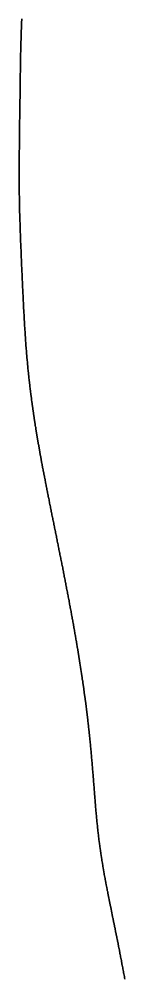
# Model space of a CAD drawing. Header units: inches. Extents: x 130170 to 284068, y 377793 to 804530.
# Drawn here: x 259875.2 to 259886.8, y 740721.5 to 740827.5 of the extents above; entities that cross this region are included whole.
import ezdxf

# ---------------------------------------------------------------- set-up
doc = ezdxf.new("R2010")
doc.units = ezdxf.units.IN
doc.header["$MEASUREMENT"] = 0
doc.layers.add('muni_il', color=7, linetype='Continuous')

msp = doc.modelspace()

# ---------------------------------------------------------------- linework, layer by layer
at = {"layer": 'muni_il'}
for points in [[(259886.84, 740721.44), (259886.81, 740721.58), (259886.79, 740721.72), (259886.76, 740721.86), (259886.74, 740722), (259886.71, 740722.14), (259886.69, 740722.28), (259886.66, 740722.42), (259886.64, 740722.56), (259886.61, 740722.69), (259886.59, 740722.83), (259886.56, 740722.96), (259886.53, 740723.1), (259886.51, 740723.23), (259886.48, 740723.36), (259886.46, 740723.5), (259886.43, 740723.63), (259886.41, 740723.76), (259886.38, 740723.89), (259886.36, 740724.02), (259886.33, 740724.14), (259886.31, 740724.27), (259886.29, 740724.4), (259886.26, 740724.52), (259886.24, 740724.65), (259886.21, 740724.77), (259886.19, 740724.9), (259886.16, 740725.02), (259886.14, 740725.14), (259886.11, 740725.27), (259886.09, 740725.39), (259886.07, 740725.51), (259886.04, 740725.63), (259886.02, 740725.75), (259886, 740725.86), (259885.97, 740725.98), (259885.95, 740726.1), (259885.93, 740726.21), (259885.9, 740726.33), (259885.88, 740726.44), (259885.86, 740726.56), (259885.83, 740726.67), (259885.81, 740726.78), (259885.79, 740726.9), (259885.77, 740727.01), (259885.74, 740727.12), (259885.72, 740727.23), (259885.7, 740727.34), (259885.68, 740727.45), (259885.65, 740727.55), (259885.63, 740727.66), (259885.61, 740727.77), (259885.59, 740727.87), (259885.57, 740727.98), (259885.55, 740728.08), (259885.52, 740728.19), (259885.5, 740728.29), (259885.48, 740728.4), (259885.46, 740728.5), (259885.44, 740728.6), (259885.42, 740728.7), (259885.4, 740728.8), (259885.38, 740728.9), (259885.36, 740729), (259885.34, 740729.1), (259885.32, 740729.2), (259885.3, 740729.3), (259885.28, 740729.39), (259885.26, 740729.49), (259885.24, 740729.59), (259885.22, 740729.68), (259885.2, 740729.78), (259885.18, 740729.87), (259885.16, 740729.97), (259885.14, 740730.06), (259885.13, 740730.15), (259885.11, 740730.25), (259885.09, 740730.34), (259885.07, 740730.43), (259885.05, 740730.52), (259885.03, 740730.61), (259885.02, 740730.7), (259885, 740730.79), (259884.98, 740730.88), (259884.96, 740730.97), (259884.95, 740731.06), (259884.93, 740731.14), (259884.91, 740731.23), (259884.89, 740731.32), (259884.88, 740731.4), (259884.86, 740731.49), (259884.84, 740731.58), (259884.83, 740731.66), (259884.81, 740731.75), (259884.8, 740731.83), (259884.78, 740731.91), (259884.76, 740732), (259884.75, 740732.08), (259884.73, 740732.16), (259884.72, 740732.25), (259884.7, 740732.33), (259884.69, 740732.41), (259884.67, 740732.49), (259884.66, 740732.57), (259884.64, 740732.65), (259884.63, 740732.73), (259884.61, 740732.81), (259884.6, 740732.89), (259884.58, 740732.97), (259884.57, 740733.05), (259884.55, 740733.13), (259884.54, 740733.21), (259884.53, 740733.29), (259884.51, 740733.36), (259884.5, 740733.44), (259884.49, 740733.52), (259884.47, 740733.59), (259884.46, 740733.67), (259884.45, 740733.75), (259884.43, 740733.82), (259884.42, 740733.9), (259884.41, 740733.98), (259884.4, 740734.05), (259884.38, 740734.13), (259884.37, 740734.2), (259884.36, 740734.28), (259884.35, 740734.35), (259884.33, 740734.42), (259884.32, 740734.5), (259884.31, 740734.57), (259884.3, 740734.64), (259884.29, 740734.72), (259884.28, 740734.79), (259884.26, 740734.86), (259884.25, 740734.94), (259884.24, 740735.01), (259884.23, 740735.08), (259884.22, 740735.15), (259884.21, 740735.23), (259884.2, 740735.3), (259884.19, 740735.37), (259884.18, 740735.44), (259884.17, 740735.51), (259884.16, 740735.58), (259884.15, 740735.65), (259884.14, 740735.73), (259884.13, 740735.8), (259884.12, 740735.87), (259884.11, 740735.94), (259884.1, 740736.01), (259884.09, 740736.08), (259884.08, 740736.15), (259884.07, 740736.22), (259884.06, 740736.29), (259884.05, 740736.36), (259884.04, 740736.43), (259884.03, 740736.5), (259884.02, 740736.57), (259884.01, 740736.64), (259884, 740736.71), (259883.99, 740736.78), (259883.99, 740736.85), (259883.98, 740736.91), (259883.97, 740736.98), (259883.96, 740737.05), (259883.95, 740737.12), (259883.94, 740737.19), (259883.94, 740737.26), (259883.93, 740737.33), (259883.92, 740737.4), (259883.91, 740737.47), (259883.9, 740737.54), (259883.9, 740737.6), (259883.89, 740737.67), (259883.88, 740737.74), (259883.87, 740737.81), (259883.86, 740737.88), (259883.86, 740737.95), (259883.85, 740738.02), (259883.84, 740738.08), (259883.83, 740738.15), (259883.83, 740738.22), (259883.82, 740738.29), (259883.81, 740738.36), (259883.81, 740738.43), (259883.8, 740738.5), (259883.79, 740738.56), (259883.78, 740738.63), (259883.78, 740738.7), (259883.77, 740738.77), (259883.76, 740738.84), (259883.76, 740738.91), (259883.75, 740738.98), (259883.74, 740739.05), (259883.74, 740739.11), (259883.73, 740739.18), (259883.72, 740739.25), (259883.72, 740739.32), (259883.71, 740739.39), (259883.7, 740739.46), (259883.7, 740739.53), (259883.69, 740739.6), (259883.69, 740739.66), (259883.68, 740739.73), (259883.67, 740739.8), (259883.67, 740739.87), (259883.66, 740739.94), (259883.66, 740740.01), (259883.65, 740740.08), (259883.64, 740740.15), (259883.64, 740740.22), (259883.63, 740740.29), (259883.62, 740740.36), (259883.62, 740740.43), (259883.61, 740740.5), (259883.61, 740740.57), (259883.6, 740740.64), (259883.6, 740740.71), (259883.59, 740740.78), (259883.58, 740740.85), (259883.58, 740740.92), (259883.57, 740740.99), (259883.57, 740741.06), (259883.56, 740741.13), (259883.55, 740741.2), (259883.55, 740741.27), (259883.54, 740741.34), (259883.54, 740741.41), (259883.53, 740741.49), (259883.53, 740741.56), (259883.52, 740741.63), (259883.52, 740741.7), (259883.51, 740741.77), (259883.5, 740741.84), (259883.5, 740741.92), (259883.49, 740741.99), (259883.49, 740742.06), (259883.48, 740742.13), (259883.48, 740742.21), (259883.47, 740742.28), (259883.46, 740742.35), (259883.46, 740742.42), (259883.45, 740742.5), (259883.45, 740742.57), (259883.44, 740742.64), (259883.44, 740742.72), (259883.43, 740742.79), (259883.42, 740742.86), (259883.42, 740742.94), (259883.41, 740743.01), (259883.41, 740743.09), (259883.4, 740743.16), (259883.39, 740743.23), (259883.39, 740743.31), (259883.38, 740743.38), (259883.38, 740743.46), (259883.37, 740743.54), (259883.37, 740743.61), (259883.36, 740743.69), (259883.35, 740743.76), (259883.35, 740743.84), (259883.34, 740743.91), (259883.34, 740743.99), (259883.33, 740744.07), (259883.32, 740744.14), (259883.32, 740744.22), (259883.31, 740744.3), (259883.3, 740744.38), (259883.3, 740744.45), (259883.29, 740744.53), (259883.29, 740744.61), (259883.28, 740744.69), (259883.27, 740744.77), (259883.27, 740744.84), (259883.26, 740744.92), (259883.25, 740745), (259883.25, 740745.08), (259883.24, 740745.16), (259883.23, 740745.24), (259883.23, 740745.32), (259883.22, 740745.4), (259883.21, 740745.48), (259883.2, 740745.56), (259883.2, 740745.64), (259883.19, 740745.73), (259883.18, 740745.81), (259883.18, 740745.89), (259883.17, 740745.97), (259883.16, 740746.05), (259883.15, 740746.14), (259883.15, 740746.22), (259883.14, 740746.3), (259883.13, 740746.38), (259883.12, 740746.47), (259883.12, 740746.55), (259883.11, 740746.64), (259883.1, 740746.72), (259883.09, 740746.81), (259883.09, 740746.89), (259883.08, 740746.98), (259883.07, 740747.06), (259883.06, 740747.15), (259883.05, 740747.23), (259883.04, 740747.32), (259883.04, 740747.41), (259883.03, 740747.49), (259883.02, 740747.58), (259883.01, 740747.67), (259883, 740747.76), (259882.99, 740747.84), (259882.98, 740747.93), (259882.97, 740748.02), (259882.97, 740748.11), (259882.96, 740748.2), (259882.95, 740748.29), (259882.94, 740748.38), (259882.93, 740748.47), (259882.92, 740748.56), (259882.91, 740748.65), (259882.9, 740748.74), (259882.89, 740748.84), (259882.88, 740748.93), (259882.87, 740749.02), (259882.86, 740749.11), (259882.85, 740749.21), (259882.84, 740749.3), (259882.83, 740749.39), (259882.82, 740749.49), (259882.81, 740749.58), (259882.8, 740749.68), (259882.78, 740749.77), (259882.77, 740749.87), (259882.76, 740749.96), (259882.75, 740750.06), (259882.74, 740750.16), (259882.73, 740750.25), (259882.72, 740750.35), (259882.71, 740750.45), (259882.69, 740750.55), (259882.68, 740750.65), (259882.67, 740750.75), (259882.66, 740750.84), (259882.65, 740750.94), (259882.63, 740751.04), (259882.62, 740751.14), (259882.61, 740751.25), (259882.6, 740751.35), (259882.58, 740751.45), (259882.57, 740751.55), (259882.56, 740751.65), (259882.54, 740751.76), (259882.53, 740751.86), (259882.52, 740751.96), (259882.5, 740752.07), (259882.49, 740752.17), (259882.48, 740752.27), (259882.46, 740752.38), (259882.45, 740752.48), (259882.43, 740752.59), (259882.42, 740752.7), (259882.4, 740752.8), (259882.39, 740752.91), (259882.37, 740753.02), (259882.36, 740753.12), (259882.34, 740753.23), (259882.33, 740753.34), (259882.31, 740753.45), (259882.3, 740753.56), (259882.28, 740753.67), (259882.27, 740753.78), (259882.25, 740753.89), (259882.24, 740754), (259882.22, 740754.11), (259882.2, 740754.22), (259882.19, 740754.33), (259882.17, 740754.45), (259882.15, 740754.56), (259882.14, 740754.67), (259882.12, 740754.78), (259882.1, 740754.9), (259882.09, 740755.01), (259882.07, 740755.13), (259882.05, 740755.24), (259882.03, 740755.36), (259882.02, 740755.47), (259882, 740755.59), (259881.98, 740755.71), (259881.96, 740755.82), (259881.94, 740755.94), (259881.93, 740756.06), (259881.91, 740756.17), (259881.89, 740756.29), (259881.87, 740756.41), (259881.85, 740756.53), (259881.83, 740756.65), (259881.81, 740756.77), (259881.79, 740756.89), (259881.78, 740757.01), (259881.76, 740757.13), (259881.74, 740757.25), (259881.72, 740757.37), (259881.7, 740757.49), (259881.68, 740757.61), (259881.66, 740757.74), (259881.64, 740757.86), (259881.62, 740757.98), (259881.59, 740758.11), (259881.57, 740758.23), (259881.55, 740758.35), (259881.53, 740758.48), (259881.51, 740758.6), (259881.49, 740758.73), (259881.47, 740758.85), (259881.45, 740758.98), (259881.43, 740759.1), (259881.4, 740759.23), (259881.38, 740759.35), (259881.36, 740759.48), (259881.34, 740759.61), (259881.32, 740759.73), (259881.29, 740759.86), (259881.27, 740759.99), (259881.25, 740760.12), (259881.23, 740760.24), (259881.2, 740760.37), (259881.18, 740760.5), (259881.16, 740760.63), (259881.13, 740760.76), (259881.11, 740760.89), (259881.09, 740761.02), (259881.06, 740761.15), (259881.04, 740761.28), (259881.02, 740761.41), (259880.99, 740761.54), (259880.97, 740761.67), (259880.95, 740761.8), (259880.92, 740761.93), (259880.9, 740762.06), (259880.87, 740762.19), (259880.85, 740762.32), (259880.82, 740762.46), (259880.8, 740762.59), (259880.78, 740762.72), (259880.75, 740762.85), (259880.73, 740762.98), (259880.7, 740763.12), (259880.68, 740763.25), (259880.65, 740763.38), (259880.63, 740763.52), (259880.6, 740763.65), (259880.58, 740763.78), (259880.55, 740763.91), (259880.52, 740764.05), (259880.5, 740764.18), (259880.47, 740764.32), (259880.45, 740764.45), (259880.42, 740764.58), (259880.4, 740764.72), (259880.37, 740764.85), (259880.34, 740764.98), (259880.32, 740765.12), (259880.29, 740765.25), (259880.27, 740765.39), (259880.24, 740765.52), (259880.21, 740765.66), (259880.19, 740765.79), (259880.16, 740765.92), (259880.14, 740766.06), (259880.11, 740766.19), (259880.08, 740766.33), (259880.06, 740766.46), (259880.03, 740766.6), (259880, 740766.73), (259879.98, 740766.87), (259879.95, 740767), (259879.92, 740767.14), (259879.9, 740767.27), (259879.87, 740767.4), (259879.84, 740767.54), (259879.82, 740767.67), (259879.79, 740767.81), (259879.76, 740767.94), (259879.74, 740768.08), (259879.71, 740768.21), (259879.68, 740768.35), (259879.66, 740768.48), (259879.63, 740768.61), (259879.6, 740768.75), (259879.57, 740768.88), (259879.55, 740769.02), (259879.52, 740769.15), (259879.49, 740769.28), (259879.47, 740769.42), (259879.44, 740769.55), (259879.41, 740769.68), (259879.39, 740769.82), (259879.36, 740769.95), (259879.33, 740770.08), (259879.31, 740770.22), (259879.28, 740770.35), (259879.25, 740770.48), (259879.23, 740770.61), (259879.2, 740770.75), (259879.17, 740770.88), (259879.15, 740771.01), (259879.12, 740771.14), (259879.09, 740771.27), (259879.07, 740771.41), (259879.04, 740771.54), (259879.01, 740771.67), (259878.99, 740771.8), (259878.96, 740771.93), (259878.93, 740772.06), (259878.91, 740772.19), (259878.88, 740772.32), (259878.85, 740772.45), (259878.83, 740772.58), (259878.8, 740772.71), (259878.78, 740772.84), (259878.75, 740772.97), (259878.72, 740773.1), (259878.7, 740773.23), (259878.67, 740773.36), (259878.65, 740773.49), (259878.62, 740773.62), (259878.59, 740773.74), (259878.57, 740773.87), (259878.54, 740774), (259878.52, 740774.13), (259878.49, 740774.25), (259878.47, 740774.38), (259878.44, 740774.51), (259878.42, 740774.63), (259878.39, 740774.76), (259878.37, 740774.89), (259878.34, 740775.01), (259878.32, 740775.14), (259878.29, 740775.26), (259878.27, 740775.39), (259878.24, 740775.51), (259878.22, 740775.64), (259878.19, 740775.76), (259878.17, 740775.88), (259878.15, 740776.01), (259878.12, 740776.13), (259878.1, 740776.25), (259878.07, 740776.38), (259878.05, 740776.5), (259878.03, 740776.62), (259878, 740776.74), (259877.98, 740776.87), (259877.96, 740776.99), (259877.93, 740777.11), (259877.91, 740777.23), (259877.89, 740777.35), (259877.86, 740777.47), (259877.84, 740777.59), (259877.82, 740777.71), (259877.8, 740777.83), (259877.77, 740777.95), (259877.75, 740778.07), (259877.73, 740778.18), (259877.71, 740778.3), (259877.68, 740778.42), (259877.66, 740778.54), (259877.64, 740778.66), (259877.62, 740778.77), (259877.6, 740778.89), (259877.58, 740779.01), (259877.56, 740779.12), (259877.53, 740779.24), (259877.51, 740779.35), (259877.49, 740779.47), (259877.47, 740779.58), (259877.45, 740779.7), (259877.43, 740779.81), (259877.41, 740779.93), (259877.39, 740780.04), (259877.37, 740780.15), (259877.35, 740780.27), (259877.33, 740780.38), (259877.31, 740780.49), (259877.29, 740780.6), (259877.27, 740780.72), (259877.25, 740780.83), (259877.23, 740780.94), (259877.21, 740781.05), (259877.2, 740781.16), (259877.18, 740781.27), (259877.16, 740781.38), (259877.14, 740781.49), (259877.12, 740781.6), (259877.1, 740781.71), (259877.09, 740781.82), (259877.07, 740781.93), (259877.05, 740782.04), (259877.03, 740782.14), (259877.02, 740782.25), (259877, 740782.36), (259876.98, 740782.47), (259876.96, 740782.57), (259876.95, 740782.68), (259876.93, 740782.79), (259876.91, 740782.89), (259876.9, 740783), (259876.88, 740783.1), (259876.86, 740783.21), (259876.85, 740783.31), (259876.83, 740783.42), (259876.82, 740783.52), (259876.8, 740783.63), (259876.78, 740783.73), (259876.77, 740783.84), (259876.75, 740783.94), (259876.74, 740784.04), (259876.72, 740784.15), (259876.71, 740784.25), (259876.69, 740784.35), (259876.68, 740784.45), (259876.67, 740784.56), (259876.65, 740784.66), (259876.64, 740784.76), (259876.62, 740784.86), (259876.61, 740784.96), (259876.6, 740785.06), (259876.58, 740785.16), (259876.57, 740785.26), (259876.55, 740785.36), (259876.54, 740785.46), (259876.53, 740785.56), (259876.52, 740785.66), (259876.5, 740785.76), (259876.49, 740785.86), (259876.48, 740785.96), (259876.46, 740786.06), (259876.45, 740786.15), (259876.44, 740786.25), (259876.43, 740786.35), (259876.42, 740786.45), (259876.4, 740786.55), (259876.39, 740786.64), (259876.38, 740786.74), (259876.37, 740786.84), (259876.36, 740786.93), (259876.35, 740787.03), (259876.34, 740787.12), (259876.32, 740787.22), (259876.31, 740787.32), (259876.3, 740787.41), (259876.29, 740787.51), (259876.28, 740787.6), (259876.27, 740787.7), (259876.26, 740787.79), (259876.25, 740787.89), (259876.24, 740787.98), (259876.23, 740788.07), (259876.22, 740788.17), (259876.21, 740788.26), (259876.2, 740788.36), (259876.19, 740788.45), (259876.18, 740788.54), (259876.17, 740788.64), (259876.16, 740788.73), (259876.15, 740788.82), (259876.14, 740788.91), (259876.14, 740789.01), (259876.13, 740789.1), (259876.12, 740789.19), (259876.11, 740789.28), (259876.1, 740789.37), (259876.09, 740789.46), (259876.08, 740789.56), (259876.08, 740789.65), (259876.07, 740789.74), (259876.06, 740789.83), (259876.05, 740789.92), (259876.04, 740790.01), (259876.04, 740790.1), (259876.03, 740790.19), (259876.02, 740790.28), (259876.01, 740790.37), (259876, 740790.46), (259876, 740790.55), (259875.99, 740790.64), (259875.98, 740790.73), (259875.98, 740790.82), (259875.97, 740790.91), (259875.96, 740791), (259875.95, 740791.09), (259875.95, 740791.18), (259875.94, 740791.26), (259875.93, 740791.35), (259875.93, 740791.44), (259875.92, 740791.53), (259875.91, 740791.62), (259875.91, 740791.7), (259875.9, 740791.79), (259875.89, 740791.88), (259875.89, 740791.97), (259875.88, 740792.06), (259875.88, 740792.14), (259875.87, 740792.23), (259875.86, 740792.32), (259875.86, 740792.4), (259875.85, 740792.49), (259875.85, 740792.58), (259875.84, 740792.66), (259875.83, 740792.75), (259875.83, 740792.84), (259875.82, 740792.92), (259875.82, 740793.01), (259875.81, 740793.1), (259875.81, 740793.18), (259875.8, 740793.27), (259875.8, 740793.35), (259875.79, 740793.44), (259875.78, 740793.53), (259875.78, 740793.61), (259875.77, 740793.7), (259875.77, 740793.78), (259875.76, 740793.87), (259875.76, 740793.95), (259875.75, 740794.04), (259875.75, 740794.12), (259875.74, 740794.21), (259875.74, 740794.29), (259875.73, 740794.37), (259875.73, 740794.46), (259875.72, 740794.54), (259875.72, 740794.63), (259875.72, 740794.71), (259875.71, 740794.8), (259875.71, 740794.88), (259875.7, 740794.96), (259875.7, 740795.05), (259875.69, 740795.13), (259875.69, 740795.21), (259875.68, 740795.3), (259875.68, 740795.38), (259875.67, 740795.46), (259875.67, 740795.55), (259875.67, 740795.63), (259875.66, 740795.71), (259875.66, 740795.79), (259875.65, 740795.88), (259875.65, 740795.96), (259875.64, 740796.04), (259875.64, 740796.12), (259875.64, 740796.21), (259875.63, 740796.29), (259875.63, 740796.37), (259875.62, 740796.45), (259875.62, 740796.53), (259875.62, 740796.62), (259875.61, 740796.7), (259875.61, 740796.78), (259875.6, 740796.86), (259875.6, 740796.94), (259875.6, 740797.02), (259875.59, 740797.1), (259875.59, 740797.18), (259875.58, 740797.26), (259875.58, 740797.34), (259875.58, 740797.43), (259875.57, 740797.51), (259875.57, 740797.59), (259875.57, 740797.67), (259875.56, 740797.75), (259875.56, 740797.83), (259875.55, 740797.91), (259875.55, 740797.99), (259875.55, 740798.07), (259875.54, 740798.14), (259875.54, 740798.22), (259875.54, 740798.3), (259875.53, 740798.38), (259875.53, 740798.46), (259875.53, 740798.54), (259875.52, 740798.62), (259875.52, 740798.7), (259875.51, 740798.78), (259875.51, 740798.85), (259875.51, 740798.93), (259875.5, 740799.01), (259875.5, 740799.09), (259875.5, 740799.17), (259875.49, 740799.24), (259875.49, 740799.32), (259875.49, 740799.4), (259875.48, 740799.48), (259875.48, 740799.55), (259875.48, 740799.63), (259875.47, 740799.71), (259875.47, 740799.79), (259875.47, 740799.86), (259875.46, 740799.94), (259875.46, 740800.01), (259875.46, 740800.09), (259875.45, 740800.17), (259875.45, 740800.24), (259875.45, 740800.32), (259875.44, 740800.39), (259875.44, 740800.47), (259875.44, 740800.55), (259875.43, 740800.62), (259875.43, 740800.7), (259875.43, 740800.77), (259875.42, 740800.85), (259875.42, 740800.92), (259875.42, 740801), (259875.41, 740801.07), (259875.41, 740801.14), (259875.41, 740801.22), (259875.41, 740801.29), (259875.4, 740801.37), (259875.4, 740801.44), (259875.4, 740801.51), (259875.39, 740801.59), (259875.39, 740801.66), (259875.39, 740801.73), (259875.38, 740801.81), (259875.38, 740801.88), (259875.38, 740801.95), (259875.38, 740802.03), (259875.37, 740802.1), (259875.37, 740802.17), (259875.37, 740802.24), (259875.36, 740802.31), (259875.36, 740802.39), (259875.36, 740802.46), (259875.36, 740802.53), (259875.35, 740802.6), (259875.35, 740802.67), (259875.35, 740802.74), (259875.34, 740802.81), (259875.34, 740802.88), (259875.34, 740802.96), (259875.34, 740803.03), (259875.33, 740803.1), (259875.33, 740803.17), (259875.33, 740803.24), (259875.32, 740803.31), (259875.32, 740803.38), (259875.32, 740803.45), (259875.32, 740803.52), (259875.31, 740803.59), (259875.31, 740803.65), (259875.31, 740803.72), (259875.31, 740803.79), (259875.3, 740803.86), (259875.3, 740803.93), (259875.3, 740804), (259875.3, 740804.07), (259875.29, 740804.14), (259875.29, 740804.2), (259875.29, 740804.27), (259875.29, 740804.34), (259875.29, 740804.41), (259875.28, 740804.47), (259875.28, 740804.54), (259875.28, 740804.61), (259875.28, 740804.68), (259875.27, 740804.74), (259875.27, 740804.81), (259875.27, 740804.88), (259875.27, 740804.94), (259875.27, 740805.01), (259875.26, 740805.08), (259875.26, 740805.14), (259875.26, 740805.21), (259875.26, 740805.28), (259875.26, 740805.34), (259875.25, 740805.41), (259875.25, 740805.47), (259875.25, 740805.54), (259875.25, 740805.6), (259875.25, 740805.67), (259875.24, 740805.73), (259875.24, 740805.8), (259875.24, 740805.87), (259875.24, 740805.93), (259875.24, 740806), (259875.23, 740806.06), (259875.23, 740806.13), (259875.23, 740806.19), (259875.23, 740806.25), (259875.23, 740806.32), (259875.23, 740806.38), (259875.22, 740806.45), (259875.22, 740806.51), (259875.22, 740806.58), (259875.22, 740806.64), (259875.22, 740806.7), (259875.22, 740806.77), (259875.22, 740806.83), (259875.21, 740806.9), (259875.21, 740806.96), (259875.21, 740807.02), (259875.21, 740807.09), (259875.21, 740807.15), (259875.21, 740807.21), (259875.21, 740807.28), (259875.21, 740807.34), (259875.2, 740807.4), (259875.2, 740807.47), (259875.2, 740807.53), (259875.2, 740807.59), (259875.2, 740807.66), (259875.2, 740807.72), (259875.2, 740807.78), (259875.2, 740807.85), (259875.2, 740807.91), (259875.2, 740807.97), (259875.19, 740808.04), (259875.19, 740808.1), (259875.19, 740808.16), (259875.19, 740808.23), (259875.19, 740808.29), (259875.19, 740808.35), (259875.19, 740808.42), (259875.19, 740808.48), (259875.19, 740808.54), (259875.19, 740808.61), (259875.19, 740808.67), (259875.19, 740808.73), (259875.19, 740808.8), (259875.19, 740808.86), (259875.18, 740808.92), (259875.18, 740808.99), (259875.18, 740809.05), (259875.18, 740809.11), (259875.18, 740809.18), (259875.18, 740809.24), (259875.18, 740809.3), (259875.18, 740809.37), (259875.18, 740809.43), (259875.18, 740809.49), (259875.18, 740809.56), (259875.18, 740809.62), (259875.18, 740809.69), (259875.18, 740809.75), (259875.18, 740809.81), (259875.18, 740809.88), (259875.18, 740809.94), (259875.18, 740810.01), (259875.18, 740810.07), (259875.18, 740810.13), (259875.18, 740810.2), (259875.18, 740810.26), (259875.18, 740810.33), (259875.18, 740810.39), (259875.18, 740810.46), (259875.18, 740810.52), (259875.18, 740810.59), (259875.18, 740810.65), (259875.18, 740810.72), (259875.18, 740810.78), (259875.18, 740810.85), (259875.18, 740810.92), (259875.18, 740810.98), (259875.18, 740811.05), (259875.18, 740811.11), (259875.18, 740811.18), (259875.18, 740811.24), (259875.18, 740811.31), (259875.18, 740811.38), (259875.18, 740811.44), (259875.18, 740811.51), (259875.18, 740811.58), (259875.18, 740811.64), (259875.18, 740811.71), (259875.18, 740811.78), (259875.18, 740811.85), (259875.19, 740811.91), (259875.19, 740811.98), (259875.19, 740812.05), (259875.19, 740812.12), (259875.19, 740812.19), (259875.19, 740812.25), (259875.19, 740812.32), (259875.19, 740812.39), (259875.19, 740812.46), (259875.19, 740812.53), (259875.19, 740812.6), (259875.19, 740812.67), (259875.19, 740812.73), (259875.19, 740812.8), (259875.19, 740812.87), (259875.19, 740812.94), (259875.19, 740813.01), (259875.2, 740813.08), (259875.2, 740813.15), (259875.2, 740813.22), (259875.2, 740813.29), (259875.2, 740813.36), (259875.2, 740813.43), (259875.2, 740813.51), (259875.2, 740813.58), (259875.2, 740813.65), (259875.2, 740813.72), (259875.2, 740813.79), (259875.2, 740813.86), (259875.2, 740813.93), (259875.21, 740814), (259875.21, 740814.08), (259875.21, 740814.15), (259875.21, 740814.22), (259875.21, 740814.29), (259875.21, 740814.37), (259875.21, 740814.44), (259875.21, 740814.51), (259875.21, 740814.58), (259875.21, 740814.66), (259875.21, 740814.73), (259875.21, 740814.8), (259875.22, 740814.88), (259875.22, 740814.95), (259875.22, 740815.02), (259875.22, 740815.1), (259875.22, 740815.17), (259875.22, 740815.24), (259875.22, 740815.32), (259875.22, 740815.39), (259875.22, 740815.47), (259875.22, 740815.54), (259875.22, 740815.61), (259875.23, 740815.69), (259875.23, 740815.76), (259875.23, 740815.84), (259875.23, 740815.91), (259875.23, 740815.99), (259875.23, 740816.06), (259875.23, 740816.14), (259875.23, 740816.21), (259875.23, 740816.29), (259875.23, 740816.36), (259875.24, 740816.44), (259875.24, 740816.51), (259875.24, 740816.59), (259875.24, 740816.66), (259875.24, 740816.74), (259875.24, 740816.81), (259875.24, 740816.89), (259875.24, 740816.96), (259875.24, 740817.04), (259875.24, 740817.12), (259875.25, 740817.19), (259875.25, 740817.27), (259875.25, 740817.34), (259875.25, 740817.42), (259875.25, 740817.49), (259875.25, 740817.57), (259875.25, 740817.64), (259875.25, 740817.72), (259875.25, 740817.8), (259875.25, 740817.87), (259875.26, 740817.95), (259875.26, 740818.02), (259875.26, 740818.1), (259875.26, 740818.17), (259875.26, 740818.25), (259875.26, 740818.32), (259875.26, 740818.4), (259875.26, 740818.47), (259875.26, 740818.55), (259875.26, 740818.62), (259875.27, 740818.7), (259875.27, 740818.77), (259875.27, 740818.85), (259875.27, 740818.92), (259875.27, 740819), (259875.27, 740819.07), (259875.27, 740819.15), (259875.27, 740819.22), (259875.27, 740819.29), (259875.27, 740819.37), (259875.28, 740819.44), (259875.28, 740819.52), (259875.28, 740819.59), (259875.28, 740819.66), (259875.28, 740819.74), (259875.28, 740819.81), (259875.28, 740819.88), (259875.28, 740819.96), (259875.28, 740820.03), (259875.28, 740820.1), (259875.29, 740820.17), (259875.29, 740820.25), (259875.29, 740820.32), (259875.29, 740820.39), (259875.29, 740820.46), (259875.29, 740820.54), (259875.29, 740820.61), (259875.29, 740820.68), (259875.29, 740820.75), (259875.29, 740820.82), (259875.3, 740820.89), (259875.3, 740820.96), (259875.3, 740821.03), (259875.3, 740821.1), (259875.3, 740821.17), (259875.3, 740821.24), (259875.3, 740821.31), (259875.3, 740821.38), (259875.3, 740821.45), (259875.3, 740821.52), (259875.31, 740821.59), (259875.31, 740821.66), (259875.31, 740821.72), (259875.31, 740821.79), (259875.31, 740821.86), (259875.31, 740821.93), (259875.31, 740821.99), (259875.31, 740822.06), (259875.31, 740822.13), (259875.32, 740822.19), (259875.32, 740822.26), (259875.32, 740822.33), (259875.32, 740822.39), (259875.32, 740822.46), (259875.32, 740822.52), (259875.32, 740822.59), (259875.32, 740822.65), (259875.32, 740822.72), (259875.32, 740822.78), (259875.33, 740822.85), (259875.33, 740822.91), (259875.33, 740822.97), (259875.33, 740823.04), (259875.33, 740823.1), (259875.33, 740823.16), (259875.33, 740823.22), (259875.33, 740823.28), (259875.34, 740823.35), (259875.34, 740823.41), (259875.34, 740823.47), (259875.34, 740823.53), (259875.34, 740823.59), (259875.34, 740823.65), (259875.34, 740823.71), (259875.34, 740823.77), (259875.35, 740823.83), (259875.35, 740823.89), (259875.35, 740823.95), (259875.35, 740824.01), (259875.35, 740824.07), (259875.35, 740824.12), (259875.35, 740824.18), (259875.35, 740824.24), (259875.36, 740824.3), (259875.36, 740824.35), (259875.36, 740824.41), (259875.36, 740824.47), (259875.36, 740824.52), (259875.36, 740824.58), (259875.36, 740824.63), (259875.36, 740824.69), (259875.37, 740824.75), (259875.37, 740824.8), (259875.37, 740824.86), (259875.37, 740824.91), (259875.37, 740824.96), (259875.37, 740825.02), (259875.37, 740825.07), (259875.38, 740825.12), (259875.38, 740825.18), (259875.38, 740825.23), (259875.38, 740825.28), (259875.38, 740825.34), (259875.38, 740825.39), (259875.39, 740825.44), (259875.39, 740825.49), (259875.39, 740825.54), (259875.39, 740825.6), (259875.39, 740825.65), (259875.39, 740825.7), (259875.39, 740825.75), (259875.4, 740825.8), (259875.4, 740825.85), (259875.4, 740825.9), (259875.4, 740825.95), (259875.4, 740826), (259875.41, 740826.05), (259875.41, 740826.1), (259875.41, 740826.15), (259875.41, 740826.2), (259875.41, 740826.24), (259875.41, 740826.29), (259875.42, 740826.34), (259875.42, 740826.39), (259875.42, 740826.44), (259875.42, 740826.49), (259875.42, 740826.53), (259875.43, 740826.58), (259875.43, 740826.63), (259875.43, 740826.68), (259875.43, 740826.72), (259875.43, 740826.77), (259875.44, 740826.82), (259875.44, 740826.86), (259875.44, 740826.91), (259875.44, 740826.96), (259875.44, 740827), (259875.45, 740827.05), (259875.45, 740827.1), (259875.45, 740827.14), (259875.45, 740827.19), (259875.45, 740827.24), (259875.46, 740827.28), (259875.46, 740827.33), (259875.46, 740827.37), (259875.46, 740827.42), (259875.47, 740827.47), (259875.47, 740827.51)], [(259875.47, 740827.51), (259875.47, 740827.47), (259875.46, 740827.42), (259875.46, 740827.37), (259875.46, 740827.33), (259875.46, 740827.28), (259875.45, 740827.24), (259875.45, 740827.19), (259875.45, 740827.14), (259875.45, 740827.1), (259875.45, 740827.05), (259875.44, 740827), (259875.44, 740826.96), (259875.44, 740826.91), (259875.44, 740826.86), (259875.44, 740826.82), (259875.43, 740826.77), (259875.43, 740826.72), (259875.43, 740826.68), (259875.43, 740826.63), (259875.43, 740826.58), (259875.42, 740826.53), (259875.42, 740826.49), (259875.42, 740826.44), (259875.42, 740826.39), (259875.42, 740826.34), (259875.41, 740826.29), (259875.41, 740826.24), (259875.41, 740826.2), (259875.41, 740826.15), (259875.41, 740826.1), (259875.41, 740826.05), (259875.4, 740826), (259875.4, 740825.95), (259875.4, 740825.9), (259875.4, 740825.85), (259875.4, 740825.8), (259875.39, 740825.75), (259875.39, 740825.7), (259875.39, 740825.65), (259875.39, 740825.6), (259875.39, 740825.54), (259875.39, 740825.49), (259875.39, 740825.44), (259875.38, 740825.39), (259875.38, 740825.34), (259875.38, 740825.28), (259875.38, 740825.23), (259875.38, 740825.18), (259875.38, 740825.12), (259875.37, 740825.07), (259875.37, 740825.02), (259875.37, 740824.96), (259875.37, 740824.91), (259875.37, 740824.86), (259875.37, 740824.8), (259875.37, 740824.75), (259875.36, 740824.69), (259875.36, 740824.63), (259875.36, 740824.58), (259875.36, 740824.52), (259875.36, 740824.47), (259875.36, 740824.41), (259875.36, 740824.35), (259875.36, 740824.3), (259875.35, 740824.24), (259875.35, 740824.18), (259875.35, 740824.12), (259875.35, 740824.07), (259875.35, 740824.01), (259875.35, 740823.95), (259875.35, 740823.89), (259875.35, 740823.83), (259875.34, 740823.77), (259875.34, 740823.71), (259875.34, 740823.65), (259875.34, 740823.59), (259875.34, 740823.53), (259875.34, 740823.47), (259875.34, 740823.41), (259875.34, 740823.35), (259875.33, 740823.28), (259875.33, 740823.22), (259875.33, 740823.16), (259875.33, 740823.1), (259875.33, 740823.04), (259875.33, 740822.97), (259875.33, 740822.91), (259875.33, 740822.85), (259875.32, 740822.78), (259875.32, 740822.72), (259875.32, 740822.65), (259875.32, 740822.59), (259875.32, 740822.52), (259875.32, 740822.46), (259875.32, 740822.39), (259875.32, 740822.33), (259875.32, 740822.26), (259875.32, 740822.19), (259875.31, 740822.13), (259875.31, 740822.06), (259875.31, 740821.99), (259875.31, 740821.93), (259875.31, 740821.86), (259875.31, 740821.79), (259875.31, 740821.72), (259875.31, 740821.66), (259875.31, 740821.59), (259875.3, 740821.52), (259875.3, 740821.45), (259875.3, 740821.38), (259875.3, 740821.31), (259875.3, 740821.24), (259875.3, 740821.17), (259875.3, 740821.1), (259875.3, 740821.03), (259875.3, 740820.96), (259875.3, 740820.89), (259875.29, 740820.82), (259875.29, 740820.75), (259875.29, 740820.68), (259875.29, 740820.61), (259875.29, 740820.54), (259875.29, 740820.46), (259875.29, 740820.39), (259875.29, 740820.32), (259875.29, 740820.25), (259875.29, 740820.17), (259875.28, 740820.1), (259875.28, 740820.03), (259875.28, 740819.96), (259875.28, 740819.88), (259875.28, 740819.81), (259875.28, 740819.74), (259875.28, 740819.66), (259875.28, 740819.59), (259875.28, 740819.52), (259875.28, 740819.44), (259875.27, 740819.37), (259875.27, 740819.29), (259875.27, 740819.22), (259875.27, 740819.15), (259875.27, 740819.07), (259875.27, 740819), (259875.27, 740818.92), (259875.27, 740818.85), (259875.27, 740818.77), (259875.27, 740818.7), (259875.26, 740818.62), (259875.26, 740818.55), (259875.26, 740818.47), (259875.26, 740818.4), (259875.26, 740818.32), (259875.26, 740818.25), (259875.26, 740818.17), (259875.26, 740818.1), (259875.26, 740818.02), (259875.26, 740817.95), (259875.25, 740817.87), (259875.25, 740817.8), (259875.25, 740817.72), (259875.25, 740817.64), (259875.25, 740817.57), (259875.25, 740817.49), (259875.25, 740817.42), (259875.25, 740817.34), (259875.25, 740817.27), (259875.25, 740817.19), (259875.24, 740817.12), (259875.24, 740817.04), (259875.24, 740816.96), (259875.24, 740816.89), (259875.24, 740816.81), (259875.24, 740816.74), (259875.24, 740816.66), (259875.24, 740816.59), (259875.24, 740816.51), (259875.24, 740816.44), (259875.23, 740816.36), (259875.23, 740816.29), (259875.23, 740816.21), (259875.23, 740816.14), (259875.23, 740816.06), (259875.23, 740815.99), (259875.23, 740815.91), (259875.23, 740815.84), (259875.23, 740815.76), (259875.23, 740815.69), (259875.22, 740815.61), (259875.22, 740815.54), (259875.22, 740815.47), (259875.22, 740815.39), (259875.22, 740815.32), (259875.22, 740815.24), (259875.22, 740815.17), (259875.22, 740815.1), (259875.22, 740815.02), (259875.22, 740814.95), (259875.22, 740814.88), (259875.21, 740814.8), (259875.21, 740814.73), (259875.21, 740814.66), (259875.21, 740814.58), (259875.21, 740814.51), (259875.21, 740814.44), (259875.21, 740814.37), (259875.21, 740814.29), (259875.21, 740814.22), (259875.21, 740814.15), (259875.21, 740814.08), (259875.21, 740814), (259875.2, 740813.93), (259875.2, 740813.86), (259875.2, 740813.79), (259875.2, 740813.72), (259875.2, 740813.65), (259875.2, 740813.58), (259875.2, 740813.51), (259875.2, 740813.43), (259875.2, 740813.36), (259875.2, 740813.29), (259875.2, 740813.22), (259875.2, 740813.15), (259875.2, 740813.08), (259875.19, 740813.01), (259875.19, 740812.94), (259875.19, 740812.87), (259875.19, 740812.8), (259875.19, 740812.73), (259875.19, 740812.67), (259875.19, 740812.6), (259875.19, 740812.53), (259875.19, 740812.46), (259875.19, 740812.39), (259875.19, 740812.32), (259875.19, 740812.25), (259875.19, 740812.19), (259875.19, 740812.12), (259875.19, 740812.05), (259875.19, 740811.98), (259875.19, 740811.91), (259875.18, 740811.85), (259875.18, 740811.78), (259875.18, 740811.71), (259875.18, 740811.64), (259875.18, 740811.58), (259875.18, 740811.51), (259875.18, 740811.44), (259875.18, 740811.38), (259875.18, 740811.31), (259875.18, 740811.24), (259875.18, 740811.18), (259875.18, 740811.11), (259875.18, 740811.05), (259875.18, 740810.98), (259875.18, 740810.92), (259875.18, 740810.85), (259875.18, 740810.78), (259875.18, 740810.72), (259875.18, 740810.65), (259875.18, 740810.59), (259875.18, 740810.52), (259875.18, 740810.46), (259875.18, 740810.39), (259875.18, 740810.33), (259875.18, 740810.26), (259875.18, 740810.2), (259875.18, 740810.13), (259875.18, 740810.07), (259875.18, 740810.01), (259875.18, 740809.94), (259875.18, 740809.88), (259875.18, 740809.81), (259875.18, 740809.75), (259875.18, 740809.69), (259875.18, 740809.62), (259875.18, 740809.56), (259875.18, 740809.49), (259875.18, 740809.43), (259875.18, 740809.37), (259875.18, 740809.3), (259875.18, 740809.24), (259875.18, 740809.18), (259875.18, 740809.11), (259875.18, 740809.05), (259875.18, 740808.99), (259875.18, 740808.92), (259875.19, 740808.86), (259875.19, 740808.8), (259875.19, 740808.73), (259875.19, 740808.67), (259875.19, 740808.61), (259875.19, 740808.54), (259875.19, 740808.48), (259875.19, 740808.42), (259875.19, 740808.35), (259875.19, 740808.29), (259875.19, 740808.23), (259875.19, 740808.16), (259875.19, 740808.1), (259875.19, 740808.04), (259875.2, 740807.97), (259875.2, 740807.91), (259875.2, 740807.85), (259875.2, 740807.78), (259875.2, 740807.72), (259875.2, 740807.66), (259875.2, 740807.59), (259875.2, 740807.53), (259875.2, 740807.47), (259875.2, 740807.4), (259875.21, 740807.34), (259875.21, 740807.28), (259875.21, 740807.21), (259875.21, 740807.15), (259875.21, 740807.09), (259875.21, 740807.02), (259875.21, 740806.96), (259875.21, 740806.9), (259875.22, 740806.83), (259875.22, 740806.77), (259875.22, 740806.7), (259875.22, 740806.64), (259875.22, 740806.58), (259875.22, 740806.51), (259875.22, 740806.45), (259875.23, 740806.38), (259875.23, 740806.32), (259875.23, 740806.25), (259875.23, 740806.19), (259875.23, 740806.13), (259875.23, 740806.06), (259875.24, 740806), (259875.24, 740805.93), (259875.24, 740805.87), (259875.24, 740805.8), (259875.24, 740805.73), (259875.25, 740805.67), (259875.25, 740805.6), (259875.25, 740805.54), (259875.25, 740805.47), (259875.25, 740805.41), (259875.26, 740805.34), (259875.26, 740805.28), (259875.26, 740805.21), (259875.26, 740805.14), (259875.26, 740805.08), (259875.27, 740805.01), (259875.27, 740804.94), (259875.27, 740804.88), (259875.27, 740804.81), (259875.27, 740804.74), (259875.28, 740804.68), (259875.28, 740804.61), (259875.28, 740804.54), (259875.28, 740804.47), (259875.29, 740804.41), (259875.29, 740804.34), (259875.29, 740804.27), (259875.29, 740804.2), (259875.29, 740804.14), (259875.3, 740804.07), (259875.3, 740804), (259875.3, 740803.93), (259875.3, 740803.86), (259875.31, 740803.79), (259875.31, 740803.72), (259875.31, 740803.65), (259875.31, 740803.59), (259875.32, 740803.52), (259875.32, 740803.45), (259875.32, 740803.38), (259875.32, 740803.31), (259875.33, 740803.24), (259875.33, 740803.17), (259875.33, 740803.1), (259875.34, 740803.03), (259875.34, 740802.96), (259875.34, 740802.88), (259875.34, 740802.81), (259875.35, 740802.74), (259875.35, 740802.67), (259875.35, 740802.6), (259875.36, 740802.53), (259875.36, 740802.46), (259875.36, 740802.39), (259875.36, 740802.31), (259875.37, 740802.24), (259875.37, 740802.17), (259875.37, 740802.1), (259875.38, 740802.03), (259875.38, 740801.95), (259875.38, 740801.88), (259875.38, 740801.81), (259875.39, 740801.73), (259875.39, 740801.66), (259875.39, 740801.59), (259875.4, 740801.51), (259875.4, 740801.44), (259875.4, 740801.37), (259875.41, 740801.29), (259875.41, 740801.22), (259875.41, 740801.14), (259875.41, 740801.07), (259875.42, 740801), (259875.42, 740800.92), (259875.42, 740800.85), (259875.43, 740800.77), (259875.43, 740800.7), (259875.43, 740800.62), (259875.44, 740800.55), (259875.44, 740800.47), (259875.44, 740800.39), (259875.45, 740800.32), (259875.45, 740800.24), (259875.45, 740800.17), (259875.46, 740800.09), (259875.46, 740800.01), (259875.46, 740799.94), (259875.47, 740799.86), (259875.47, 740799.79), (259875.47, 740799.71), (259875.48, 740799.63), (259875.48, 740799.55), (259875.48, 740799.48), (259875.49, 740799.4), (259875.49, 740799.32), (259875.49, 740799.24), (259875.5, 740799.17), (259875.5, 740799.09), (259875.5, 740799.01), (259875.51, 740798.93), (259875.51, 740798.85), (259875.51, 740798.78), (259875.52, 740798.7), (259875.52, 740798.62), (259875.53, 740798.54), (259875.53, 740798.46), (259875.53, 740798.38), (259875.54, 740798.3), (259875.54, 740798.22), (259875.54, 740798.14), (259875.55, 740798.07), (259875.55, 740797.99), (259875.55, 740797.91), (259875.56, 740797.83), (259875.56, 740797.75), (259875.57, 740797.67), (259875.57, 740797.59), (259875.57, 740797.51), (259875.58, 740797.43), (259875.58, 740797.34), (259875.58, 740797.26), (259875.59, 740797.18), (259875.59, 740797.1), (259875.6, 740797.02), (259875.6, 740796.94), (259875.6, 740796.86), (259875.61, 740796.78), (259875.61, 740796.7), (259875.62, 740796.62), (259875.62, 740796.53), (259875.62, 740796.45), (259875.63, 740796.37), (259875.63, 740796.29), (259875.64, 740796.21), (259875.64, 740796.12), (259875.64, 740796.04), (259875.65, 740795.96), (259875.65, 740795.88), (259875.66, 740795.79), (259875.66, 740795.71), (259875.67, 740795.63), (259875.67, 740795.55), (259875.67, 740795.46), (259875.68, 740795.38), (259875.68, 740795.3), (259875.69, 740795.21), (259875.69, 740795.13), (259875.7, 740795.05), (259875.7, 740794.96), (259875.71, 740794.88), (259875.71, 740794.8), (259875.72, 740794.71), (259875.72, 740794.63), (259875.72, 740794.54), (259875.73, 740794.46), (259875.73, 740794.37), (259875.74, 740794.29), (259875.74, 740794.21), (259875.75, 740794.12), (259875.75, 740794.04), (259875.76, 740793.95), (259875.76, 740793.87), (259875.77, 740793.78), (259875.77, 740793.7), (259875.78, 740793.61), (259875.78, 740793.53), (259875.79, 740793.44), (259875.8, 740793.35), (259875.8, 740793.27), (259875.81, 740793.18), (259875.81, 740793.1), (259875.82, 740793.01), (259875.82, 740792.92), (259875.83, 740792.84), (259875.83, 740792.75), (259875.84, 740792.66), (259875.85, 740792.58), (259875.85, 740792.49), (259875.86, 740792.4), (259875.86, 740792.32), (259875.87, 740792.23), (259875.88, 740792.14), (259875.88, 740792.06), (259875.89, 740791.97), (259875.89, 740791.88), (259875.9, 740791.79), (259875.91, 740791.7), (259875.91, 740791.62), (259875.92, 740791.53), (259875.93, 740791.44), (259875.93, 740791.35), (259875.94, 740791.26), (259875.95, 740791.18), (259875.95, 740791.09), (259875.96, 740791), (259875.97, 740790.91), (259875.98, 740790.82), (259875.98, 740790.73), (259875.99, 740790.64), (259876, 740790.55), (259876, 740790.46), (259876.01, 740790.37), (259876.02, 740790.28), (259876.03, 740790.19), (259876.04, 740790.1), (259876.04, 740790.01), (259876.05, 740789.92), (259876.06, 740789.83), (259876.07, 740789.74), (259876.08, 740789.65), (259876.08, 740789.56), (259876.09, 740789.46), (259876.1, 740789.37), (259876.11, 740789.28), (259876.12, 740789.19), (259876.13, 740789.1), (259876.14, 740789.01), (259876.14, 740788.91), (259876.15, 740788.82), (259876.16, 740788.73), (259876.17, 740788.64), (259876.18, 740788.54), (259876.19, 740788.45), (259876.2, 740788.36), (259876.21, 740788.26), (259876.22, 740788.17), (259876.23, 740788.07), (259876.24, 740787.98), (259876.25, 740787.89), (259876.26, 740787.79), (259876.27, 740787.7), (259876.28, 740787.6), (259876.29, 740787.51), (259876.3, 740787.41), (259876.31, 740787.32), (259876.32, 740787.22), (259876.34, 740787.12), (259876.35, 740787.03), (259876.36, 740786.93), (259876.37, 740786.84), (259876.38, 740786.74), (259876.39, 740786.64), (259876.4, 740786.55), (259876.42, 740786.45), (259876.43, 740786.35), (259876.44, 740786.25), (259876.45, 740786.15), (259876.46, 740786.06), (259876.48, 740785.96), (259876.49, 740785.86), (259876.5, 740785.76), (259876.52, 740785.66), (259876.53, 740785.56), (259876.54, 740785.46), (259876.55, 740785.36), (259876.57, 740785.26), (259876.58, 740785.16), (259876.6, 740785.06), (259876.61, 740784.96), (259876.62, 740784.86), (259876.64, 740784.76), (259876.65, 740784.66), (259876.67, 740784.56), (259876.68, 740784.45), (259876.69, 740784.35), (259876.71, 740784.25), (259876.72, 740784.15), (259876.74, 740784.04), (259876.75, 740783.94), (259876.77, 740783.84), (259876.78, 740783.73), (259876.8, 740783.63), (259876.82, 740783.52), (259876.83, 740783.42), (259876.85, 740783.31), (259876.86, 740783.21), (259876.88, 740783.1), (259876.9, 740783), (259876.91, 740782.89), (259876.93, 740782.79), (259876.95, 740782.68), (259876.96, 740782.57), (259876.98, 740782.47), (259877, 740782.36), (259877.02, 740782.25), (259877.03, 740782.14), (259877.05, 740782.04), (259877.07, 740781.93), (259877.09, 740781.82), (259877.1, 740781.71), (259877.12, 740781.6), (259877.14, 740781.49), (259877.16, 740781.38), (259877.18, 740781.27), (259877.2, 740781.16), (259877.21, 740781.05), (259877.23, 740780.94), (259877.25, 740780.83), (259877.27, 740780.72), (259877.29, 740780.6), (259877.31, 740780.49), (259877.33, 740780.38), (259877.35, 740780.27), (259877.37, 740780.15), (259877.39, 740780.04), (259877.41, 740779.93), (259877.43, 740779.81), (259877.45, 740779.7), (259877.47, 740779.58), (259877.49, 740779.47), (259877.51, 740779.35), (259877.53, 740779.24), (259877.56, 740779.12), (259877.58, 740779.01), (259877.6, 740778.89), (259877.62, 740778.77), (259877.64, 740778.66), (259877.66, 740778.54), (259877.68, 740778.42), (259877.71, 740778.3), (259877.73, 740778.18), (259877.75, 740778.07), (259877.77, 740777.95), (259877.8, 740777.83), (259877.82, 740777.71), (259877.84, 740777.59), (259877.86, 740777.47), (259877.89, 740777.35), (259877.91, 740777.23), (259877.93, 740777.11), (259877.96, 740776.99), (259877.98, 740776.87), (259878, 740776.74), (259878.03, 740776.62), (259878.05, 740776.5), (259878.07, 740776.38), (259878.1, 740776.25), (259878.12, 740776.13), (259878.15, 740776.01), (259878.17, 740775.88), (259878.19, 740775.76), (259878.22, 740775.64), (259878.24, 740775.51), (259878.27, 740775.39), (259878.29, 740775.26), (259878.32, 740775.14), (259878.34, 740775.01), (259878.37, 740774.89), (259878.39, 740774.76), (259878.42, 740774.63), (259878.44, 740774.51), (259878.47, 740774.38), (259878.49, 740774.25), (259878.52, 740774.13), (259878.54, 740774), (259878.57, 740773.87), (259878.59, 740773.74), (259878.62, 740773.62), (259878.65, 740773.49), (259878.67, 740773.36), (259878.7, 740773.23), (259878.72, 740773.1), (259878.75, 740772.97), (259878.78, 740772.84), (259878.8, 740772.71), (259878.83, 740772.58), (259878.85, 740772.45), (259878.88, 740772.32), (259878.91, 740772.19), (259878.93, 740772.06), (259878.96, 740771.93), (259878.99, 740771.8), (259879.01, 740771.67), (259879.04, 740771.54), (259879.07, 740771.41), (259879.09, 740771.27), (259879.12, 740771.14), (259879.15, 740771.01), (259879.17, 740770.88), (259879.2, 740770.75), (259879.23, 740770.61), (259879.25, 740770.48), (259879.28, 740770.35), (259879.31, 740770.22), (259879.33, 740770.08), (259879.36, 740769.95), (259879.39, 740769.82), (259879.41, 740769.68), (259879.44, 740769.55), (259879.47, 740769.42), (259879.49, 740769.28), (259879.52, 740769.15), (259879.55, 740769.02), (259879.57, 740768.88), (259879.6, 740768.75), (259879.63, 740768.61), (259879.66, 740768.48), (259879.68, 740768.35), (259879.71, 740768.21), (259879.74, 740768.08), (259879.76, 740767.94), (259879.79, 740767.81), (259879.82, 740767.67), (259879.84, 740767.54), (259879.87, 740767.4), (259879.9, 740767.27), (259879.92, 740767.14), (259879.95, 740767), (259879.98, 740766.87), (259880, 740766.73), (259880.03, 740766.6), (259880.06, 740766.46), (259880.08, 740766.33), (259880.11, 740766.19), (259880.14, 740766.06), (259880.16, 740765.92), (259880.19, 740765.79), (259880.21, 740765.66), (259880.24, 740765.52), (259880.27, 740765.39), (259880.29, 740765.25), (259880.32, 740765.12), (259880.34, 740764.98), (259880.37, 740764.85), (259880.4, 740764.72), (259880.42, 740764.58), (259880.45, 740764.45), (259880.47, 740764.32), (259880.5, 740764.18), (259880.52, 740764.05), (259880.55, 740763.91), (259880.58, 740763.78), (259880.6, 740763.65), (259880.63, 740763.52), (259880.65, 740763.38), (259880.68, 740763.25), (259880.7, 740763.12), (259880.73, 740762.98), (259880.75, 740762.85), (259880.78, 740762.72), (259880.8, 740762.59), (259880.82, 740762.46), (259880.85, 740762.32), (259880.87, 740762.19), (259880.9, 740762.06), (259880.92, 740761.93), (259880.95, 740761.8), (259880.97, 740761.67), (259880.99, 740761.54), (259881.02, 740761.41), (259881.04, 740761.28), (259881.06, 740761.15), (259881.09, 740761.02), (259881.11, 740760.89), (259881.13, 740760.76), (259881.16, 740760.63), (259881.18, 740760.5), (259881.2, 740760.37), (259881.23, 740760.24), (259881.25, 740760.12), (259881.27, 740759.99), (259881.29, 740759.86), (259881.32, 740759.73), (259881.34, 740759.61), (259881.36, 740759.48), (259881.38, 740759.35), (259881.4, 740759.23), (259881.43, 740759.1), (259881.45, 740758.98), (259881.47, 740758.85), (259881.49, 740758.73), (259881.51, 740758.6), (259881.53, 740758.48), (259881.55, 740758.35), (259881.57, 740758.23), (259881.59, 740758.11), (259881.62, 740757.98), (259881.64, 740757.86), (259881.66, 740757.74), (259881.68, 740757.61), (259881.7, 740757.49), (259881.72, 740757.37), (259881.74, 740757.25), (259881.76, 740757.13), (259881.78, 740757.01), (259881.79, 740756.89), (259881.81, 740756.77), (259881.83, 740756.65), (259881.85, 740756.53), (259881.87, 740756.41), (259881.89, 740756.29), (259881.91, 740756.17), (259881.93, 740756.06), (259881.94, 740755.94), (259881.96, 740755.82), (259881.98, 740755.71), (259882, 740755.59), (259882.02, 740755.47), (259882.03, 740755.36), (259882.05, 740755.24), (259882.07, 740755.13), (259882.09, 740755.01), (259882.1, 740754.9), (259882.12, 740754.78), (259882.14, 740754.67), (259882.15, 740754.56), (259882.17, 740754.45), (259882.19, 740754.33), (259882.2, 740754.22), (259882.22, 740754.11), (259882.24, 740754), (259882.25, 740753.89), (259882.27, 740753.78), (259882.28, 740753.67), (259882.3, 740753.56), (259882.31, 740753.45), (259882.33, 740753.34), (259882.34, 740753.23), (259882.36, 740753.12), (259882.37, 740753.02), (259882.39, 740752.91), (259882.4, 740752.8), (259882.42, 740752.7), (259882.43, 740752.59), (259882.45, 740752.48), (259882.46, 740752.38), (259882.48, 740752.27), (259882.49, 740752.17), (259882.5, 740752.07), (259882.52, 740751.96), (259882.53, 740751.86), (259882.54, 740751.76), (259882.56, 740751.65), (259882.57, 740751.55), (259882.58, 740751.45), (259882.6, 740751.35), (259882.61, 740751.25), (259882.62, 740751.14), (259882.63, 740751.04), (259882.65, 740750.94), (259882.66, 740750.84), (259882.67, 740750.75), (259882.68, 740750.65), (259882.69, 740750.55), (259882.71, 740750.45), (259882.72, 740750.35), (259882.73, 740750.25), (259882.74, 740750.16), (259882.75, 740750.06), (259882.76, 740749.96), (259882.77, 740749.87), (259882.78, 740749.77), (259882.8, 740749.68), (259882.81, 740749.58), (259882.82, 740749.49), (259882.83, 740749.39), (259882.84, 740749.3), (259882.85, 740749.21), (259882.86, 740749.11), (259882.87, 740749.02), (259882.88, 740748.93), (259882.89, 740748.84), (259882.9, 740748.74), (259882.91, 740748.65), (259882.92, 740748.56), (259882.93, 740748.47), (259882.94, 740748.38), (259882.95, 740748.29), (259882.96, 740748.2), (259882.97, 740748.11), (259882.97, 740748.02), (259882.98, 740747.93), (259882.99, 740747.84), (259883, 740747.76), (259883.01, 740747.67), (259883.02, 740747.58), (259883.03, 740747.49), (259883.04, 740747.41), (259883.04, 740747.32), (259883.05, 740747.23), (259883.06, 740747.15), (259883.07, 740747.06), (259883.08, 740746.98), (259883.09, 740746.89), (259883.09, 740746.81), (259883.1, 740746.72), (259883.11, 740746.64), (259883.12, 740746.55), (259883.12, 740746.47), (259883.13, 740746.38), (259883.14, 740746.3), (259883.15, 740746.22), (259883.15, 740746.14), (259883.16, 740746.05), (259883.17, 740745.97), (259883.18, 740745.89), (259883.18, 740745.81), (259883.19, 740745.73), (259883.2, 740745.64), (259883.2, 740745.56), (259883.21, 740745.48), (259883.22, 740745.4), (259883.23, 740745.32), (259883.23, 740745.24), (259883.24, 740745.16), (259883.25, 740745.08), (259883.25, 740745), (259883.26, 740744.92), (259883.27, 740744.84), (259883.27, 740744.77), (259883.28, 740744.69), (259883.29, 740744.61), (259883.29, 740744.53), (259883.3, 740744.45), (259883.3, 740744.38), (259883.31, 740744.3), (259883.32, 740744.22), (259883.32, 740744.14), (259883.33, 740744.07), (259883.34, 740743.99), (259883.34, 740743.91), (259883.35, 740743.84), (259883.35, 740743.76), (259883.36, 740743.69), (259883.37, 740743.61), (259883.37, 740743.54), (259883.38, 740743.46), (259883.38, 740743.38), (259883.39, 740743.31), (259883.39, 740743.23), (259883.4, 740743.16), (259883.41, 740743.09), (259883.41, 740743.01), (259883.42, 740742.94), (259883.42, 740742.86), (259883.43, 740742.79), (259883.44, 740742.72), (259883.44, 740742.64), (259883.45, 740742.57), (259883.45, 740742.5), (259883.46, 740742.42), (259883.46, 740742.35), (259883.47, 740742.28), (259883.48, 740742.21), (259883.48, 740742.13), (259883.49, 740742.06), (259883.49, 740741.99), (259883.5, 740741.92), (259883.5, 740741.84), (259883.51, 740741.77), (259883.52, 740741.7), (259883.52, 740741.63), (259883.53, 740741.56), (259883.53, 740741.49), (259883.54, 740741.41), (259883.54, 740741.34), (259883.55, 740741.27), (259883.55, 740741.2), (259883.56, 740741.13), (259883.57, 740741.06), (259883.57, 740740.99), (259883.58, 740740.92), (259883.58, 740740.85), (259883.59, 740740.78), (259883.6, 740740.71), (259883.6, 740740.64), (259883.61, 740740.57), (259883.61, 740740.5), (259883.62, 740740.43), (259883.62, 740740.36), (259883.63, 740740.29), (259883.64, 740740.22), (259883.64, 740740.15), (259883.65, 740740.08), (259883.66, 740740.01), (259883.66, 740739.94), (259883.67, 740739.87), (259883.67, 740739.8), (259883.68, 740739.73), (259883.69, 740739.66), (259883.69, 740739.6), (259883.7, 740739.53), (259883.7, 740739.46), (259883.71, 740739.39), (259883.72, 740739.32), (259883.72, 740739.25), (259883.73, 740739.18), (259883.74, 740739.11), (259883.74, 740739.05), (259883.75, 740738.98), (259883.76, 740738.91), (259883.76, 740738.84), (259883.77, 740738.77), (259883.78, 740738.7), (259883.78, 740738.63), (259883.79, 740738.56), (259883.8, 740738.5), (259883.81, 740738.43), (259883.81, 740738.36), (259883.82, 740738.29), (259883.83, 740738.22), (259883.83, 740738.15), (259883.84, 740738.08), (259883.85, 740738.02), (259883.86, 740737.95), (259883.86, 740737.88), (259883.87, 740737.81), (259883.88, 740737.74), (259883.89, 740737.67), (259883.9, 740737.6), (259883.9, 740737.54), (259883.91, 740737.47), (259883.92, 740737.4), (259883.93, 740737.33), (259883.94, 740737.26), (259883.94, 740737.19), (259883.95, 740737.12), (259883.96, 740737.05), (259883.97, 740736.98), (259883.98, 740736.91), (259883.99, 740736.85), (259883.99, 740736.78), (259884, 740736.71), (259884.01, 740736.64), (259884.02, 740736.57), (259884.03, 740736.5), (259884.04, 740736.43), (259884.05, 740736.36), (259884.06, 740736.29), (259884.07, 740736.22), (259884.08, 740736.15), (259884.09, 740736.08), (259884.1, 740736.01), (259884.11, 740735.94), (259884.12, 740735.87), (259884.13, 740735.8), (259884.14, 740735.73), (259884.15, 740735.65), (259884.16, 740735.58), (259884.17, 740735.51), (259884.18, 740735.44), (259884.19, 740735.37), (259884.2, 740735.3), (259884.21, 740735.23), (259884.22, 740735.15), (259884.23, 740735.08), (259884.24, 740735.01), (259884.25, 740734.94), (259884.26, 740734.86), (259884.28, 740734.79), (259884.29, 740734.72), (259884.3, 740734.64), (259884.31, 740734.57), (259884.32, 740734.5), (259884.33, 740734.42), (259884.35, 740734.35), (259884.36, 740734.28), (259884.37, 740734.2), (259884.38, 740734.13), (259884.4, 740734.05), (259884.41, 740733.98), (259884.42, 740733.9), (259884.43, 740733.82), (259884.45, 740733.75), (259884.46, 740733.67), (259884.47, 740733.59), (259884.49, 740733.52), (259884.5, 740733.44), (259884.51, 740733.36), (259884.53, 740733.29), (259884.54, 740733.21), (259884.55, 740733.13), (259884.57, 740733.05), (259884.58, 740732.97), (259884.6, 740732.89), (259884.61, 740732.81), (259884.63, 740732.73), (259884.64, 740732.65), (259884.66, 740732.57), (259884.67, 740732.49), (259884.69, 740732.41), (259884.7, 740732.33), (259884.72, 740732.25), (259884.73, 740732.16), (259884.75, 740732.08), (259884.76, 740732), (259884.78, 740731.91), (259884.8, 740731.83), (259884.81, 740731.75), (259884.83, 740731.66), (259884.84, 740731.58), (259884.86, 740731.49), (259884.88, 740731.4), (259884.89, 740731.32), (259884.91, 740731.23), (259884.93, 740731.14), (259884.95, 740731.06), (259884.96, 740730.97), (259884.98, 740730.88), (259885, 740730.79), (259885.02, 740730.7), (259885.03, 740730.61), (259885.05, 740730.52), (259885.07, 740730.43), (259885.09, 740730.34), (259885.11, 740730.25), (259885.13, 740730.15), (259885.14, 740730.06), (259885.16, 740729.97), (259885.18, 740729.87), (259885.2, 740729.78), (259885.22, 740729.68), (259885.24, 740729.59), (259885.26, 740729.49), (259885.28, 740729.39), (259885.3, 740729.3), (259885.32, 740729.2), (259885.34, 740729.1), (259885.36, 740729), (259885.38, 740728.9), (259885.4, 740728.8), (259885.42, 740728.7), (259885.44, 740728.6), (259885.46, 740728.5), (259885.48, 740728.4), (259885.5, 740728.29), (259885.52, 740728.19), (259885.55, 740728.08), (259885.57, 740727.98), (259885.59, 740727.87), (259885.61, 740727.77), (259885.63, 740727.66), (259885.65, 740727.55), (259885.68, 740727.45), (259885.7, 740727.34), (259885.72, 740727.23), (259885.74, 740727.12), (259885.77, 740727.01), (259885.79, 740726.9), (259885.81, 740726.78), (259885.83, 740726.67), (259885.86, 740726.56), (259885.88, 740726.44), (259885.9, 740726.33), (259885.93, 740726.21), (259885.95, 740726.1), (259885.97, 740725.98), (259886, 740725.86), (259886.02, 740725.75), (259886.04, 740725.63), (259886.07, 740725.51), (259886.09, 740725.39), (259886.11, 740725.27), (259886.14, 740725.14), (259886.16, 740725.02), (259886.19, 740724.9), (259886.21, 740724.77), (259886.24, 740724.65), (259886.26, 740724.52), (259886.29, 740724.4), (259886.31, 740724.27), (259886.33, 740724.14), (259886.36, 740724.02), (259886.38, 740723.89), (259886.41, 740723.76), (259886.43, 740723.63), (259886.46, 740723.5), (259886.48, 740723.36), (259886.51, 740723.23), (259886.53, 740723.1), (259886.56, 740722.96), (259886.59, 740722.83), (259886.61, 740722.69), (259886.64, 740722.56), (259886.66, 740722.42), (259886.69, 740722.28), (259886.71, 740722.14), (259886.74, 740722), (259886.76, 740721.86), (259886.79, 740721.72), (259886.81, 740721.58), (259886.84, 740721.44)]]:
    msp.add_lwpolyline(points, dxfattribs=at)

doc.saveas('drawing.dxf')
